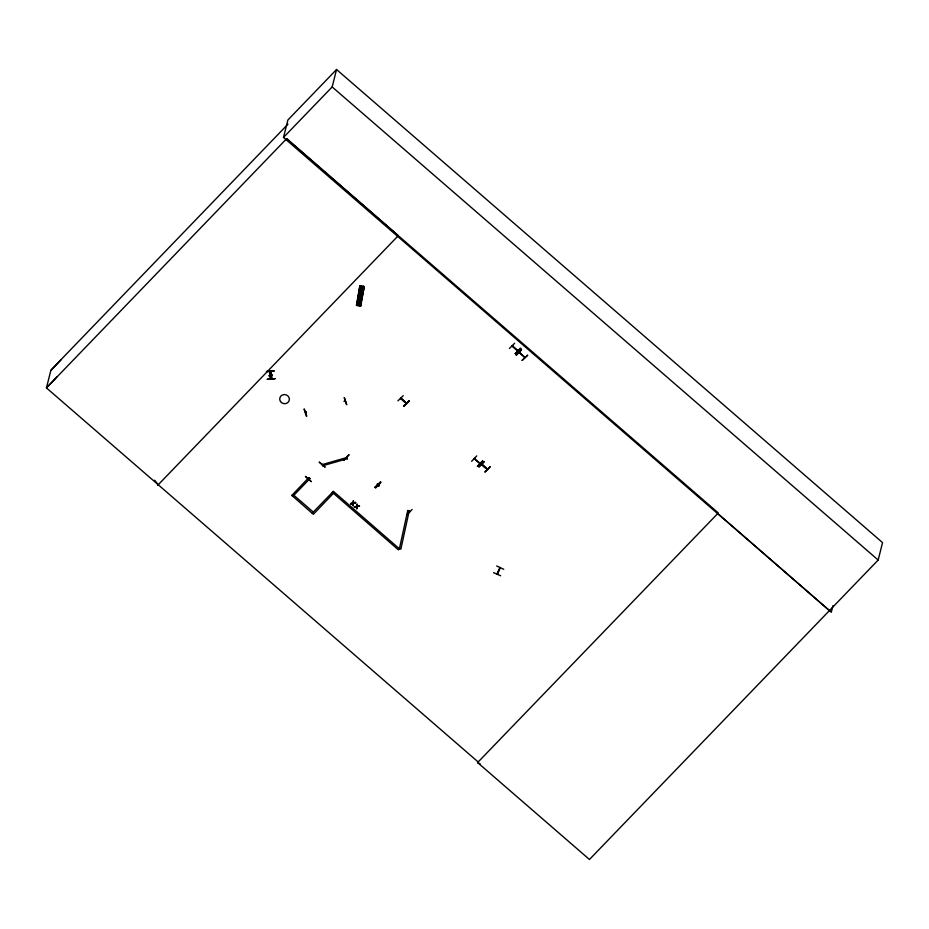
<?xml version="1.0" encoding="UTF-8"?>
<svg xmlns="http://www.w3.org/2000/svg" width="929" height="929" viewBox="0 0 929 929"><rect width="100%" height="100%" fill="white"/><g stroke="black" fill="none" stroke-linecap="round" stroke-linejoin="round"><path stroke-width="1.39" d="M346.61 457.335L346.436 457.939L346.784 457.393M346.923 458.009L346.691 457.672M377.697 484.172L377.418 484.764L377.302 483.823M378.765 485.6L378.277 485.112M409.608 511.925L408.737 511.902M479.828 463.478L474.127 458.729M474.858 458.984L474.951 458.694M479.55 463.106L480.084 463.211M480.038 463.536L474.475 458.601M487.528 468.982C483.138 467.937 477.309 459.181 486.75 468.831M481.977 464.117L487.47 469.342L486.703 469.017M512.065 346.122L517.674 350.732M517.941 350.581L517.163 350.326M524.839 357.305L519.16 352.544M524.78 357.526L519.218 352.288M406.391 402.942C403.279 402.187 395.406 392.665 405.799 402.605L405.625 402.791M400.922 398.007L406.333 403.314L405.752 402.791M269.991 376.129L269.073 375.688L269.933 375.618M272.29 375.328L271.489 375.897M352.915 503.065L350.57 503.657L352.915 503.065L353.334 500.685L353.415 502.972L355.261 502.357L353.415 502.972M350.616 503.518L352.915 503.437L352.997 505.759L353.415 503.355L355.726 502.763L353.415 503.355M356.701 506.328L354.355 506.932L356.701 506.328L357.119 503.959L357.2 506.247L359.035 505.631L357.2 506.247M354.355 506.932L356.701 506.711L356.771 509.034L357.2 506.619L359.5 506.026L357.2 506.619M359.837 285.772L356.388 305.327L360.742 306.152L364.261 286.62L360.162 285.749L356.875 305.42L359.929 285.795M360.58 285.911L357.688 305.56L360.673 285.935M360.916 285.865L357.433 305.455L361.16 286.027M359.43 305.908L362.914 286.364L363.518 286.48L359.999 306.013L359.418 305.896L362.937 286.376M359.767 305.908L363.274 286.376M364.249 286.62L360.22 306.059L363.669 286.504L360.522 306.047M306.326 412.639L305.804 412.743M345.123 400.922L344.241 401.409L345.205 401.165M332.315 492.312L398.378 549.829L399.389 548.795L407.761 510.404M333.314 491.278L399.389 548.795L400.863 549.12L409.236 510.729M497.526 573.762L499.756 568.2M283.496 137.446L287.874 120.015L336.553 69.512L882.55 542.606L878.172 560.036L829.492 610.539L283.496 137.446L332.176 86.943L336.553 69.512M304.387 409.097L306.802 416.157M305.618 412.255L306.373 412.279M305.746 412.128L305.641 412.743L306.256 411.988M333.441 493.299L313.352 514.306L291.741 495.32M292.879 496.307L310.077 478.458M293.878 495.262L313.27 512.065M291.683 495.54L308.939 477.483M359.569 289.047L363.425 289.674M359.802 287.723L363.657 288.35M311.192 481.675L305.467 476.449L311.261 481.501M359.233 290.94L363.065 291.66M358.919 292.705L362.763 293.425M358.571 294.679L362.403 295.399M319.239 462.259L325.185 467.171L319.379 462.119M322.351 464.349L321.806 464.639M347.423 458.671L322.827 465.719M312.272 513.11L333.256 491.487M344.427 401.038L344.554 401.398M344.938 400.898L344.38 401.328M344.299 397.658L346.714 404.719L344.299 397.647M348.77 454.745L343.776 460.261M347.365 458.891L346.947 457.3M347.005 458.345L347.191 457.742M352.915 503.437L351.046 504.064M375.049 487.202L375.699 487.934C391.736 471.049 364.017 498.072 380.263 482.046M397.926 400.852L403.232 395.684M378.451 484.926L378.788 485.879M378.626 484.984L379.032 485.681L378.266 485.426M400.747 397.96L400.492 398.46M378.846 485.937L379.032 485.333M401.316 398.367L400.991 398.889M403.732 405.961L409.248 401.096L403.976 406.345M406.89 514.782L412.104 509.475M409.143 511.414L409.48 512.123M409.538 511.763L409.283 512.03M471.618 461.307L476.74 455.895M474.196 458.891L474.371 458.299M474.998 458.926L474.545 458.345M482.639 460.912L477.401 466.381L482.685 461.109M479.05 467.066L484.288 461.608L478.737 466.788M481.628 464.663L481.803 464.059M482.209 465.069L482.383 464.465M512.216 345.553L517.848 350.744M512.796 345.96L512.843 346.192M514.666 343.242L509.417 348.491M515.572 353.891L520.751 348.549L515.316 353.519M521.448 349.85L516.222 355.157M517.941 350.465L517.662 351.023M490.036 466.822L484.845 472.141L490.117 466.881M519.044 352.23L518.8 352.741M519.334 352.927L519.625 352.637M515.34 353.694L520.774 348.596M527.591 355.261L522.168 360.371M524.769 357.154L524.502 357.421M522.144 360.336L527.602 355.273M493.543 572.636L500.661 575.783M497.003 573.867L500.116 567.387M497.329 574.296L500.301 567.747M503.739 569.268L496.655 565.982M829.492 610.539L589.45 859.488L477.599 762.57L718.314 512.959L286.527 138.816L46.45 387.904L478.238 762.047L477.68 762.639L480.247 763.963M832.965 605.662L831.292 612.304L717.757 513.54M408.714 511.844L409.259 512.32M269.898 376.187L269.758 375.479M50.793 370.625L61.151 359.72M56.808 377L46.45 387.904L50.921 370.114L287.978 124.149M157.663 485.344L398.309 235.664L286.724 138.607M343.858 460.343L349.095 454.885M347.237 457.974L346.424 457.834M380.611 482.337L375.409 487.655M515.247 353.635L520.495 348.178M516.292 355.238L521.529 349.78M477.46 466.404L482.662 461.074M408.992 400.829L403.743 406.136L409.027 400.887M269.224 375.595L269.317 376.338M306.407 416.25L304.015 409.19M512.158 345.809L517.186 350.663M346.889 457.521L322.293 464.57L322.769 465.94M360.162 306.036L360.487 306.036M360.382 285.888L356.945 305.42M357.015 303.272L360.847 303.992M407.703 510.613L409.178 510.95M332.176 86.943L878.172 560.036M308.881 477.692L310.019 478.679M154.667 480.223L158.232 484.764M271.152 371.588L272.011 378.927M270.722 371.623L271.582 378.951M269.863 371.693L270.722 379.02M269.433 371.716L270.293 379.055M271.442 375.316L272.174 375.281L271.442 375.316M274.113 370.95L266.379 371.542L274.113 370.961M275.019 378.695L267.285 379.287L275.019 378.695M280.5 401.537A4.854 4.564 14.1 0 0 288.873 401.305A4.854 4.564 14.1 0 0 284.251 394.558A4.854 4.564 14.1 0 0 280.5 401.537"/></g></svg>
